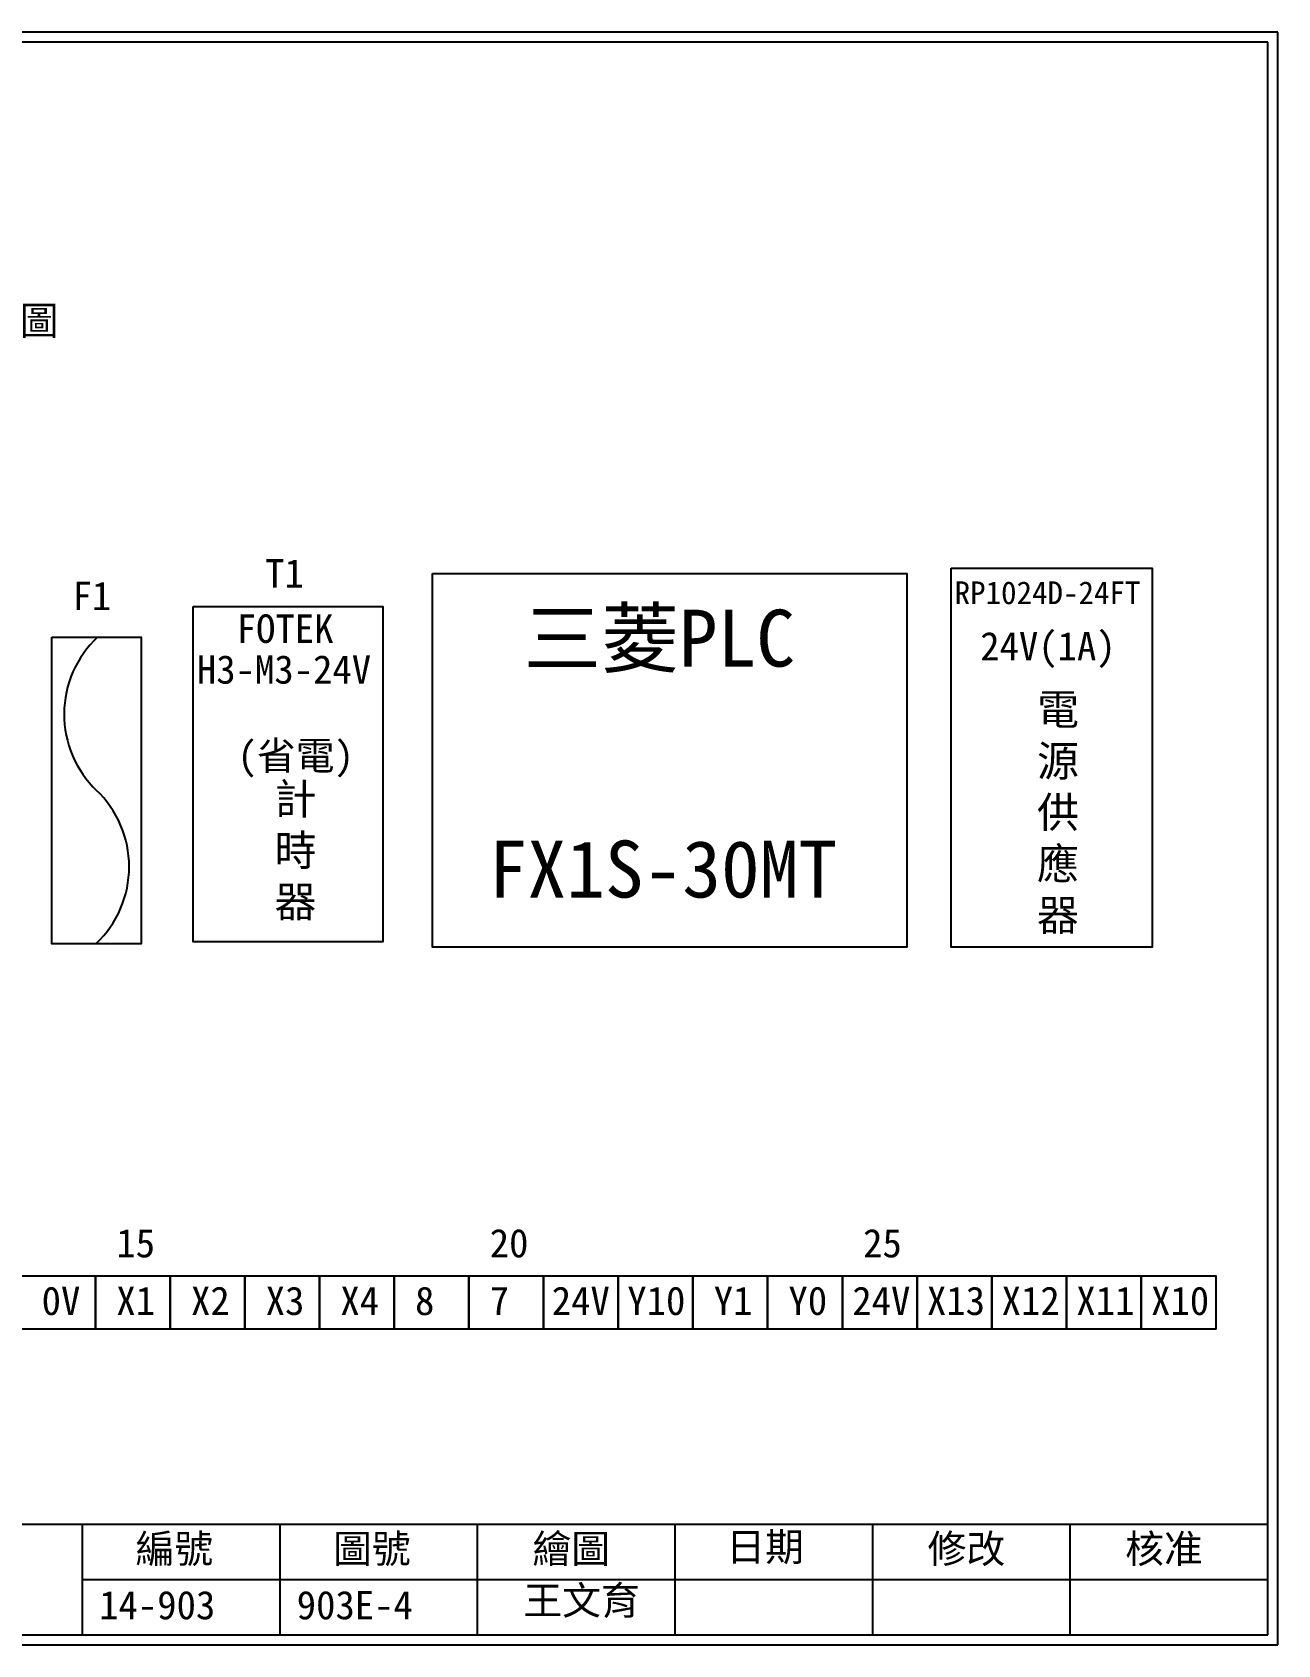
# Model space of a CAD drawing. Extents: x 325 to 612, y 3 to 207.
# Drawn here: x 454.7 to 612.3, y 3 to 207 of the extents above; entities that cross this region are included whole.
import ezdxf

# ---------------------------------------------------------------- set-up
doc = ezdxf.new("R2010")
doc.units = 0
doc.layers.add('圖框層', color=7, linetype='CONTINUOUS')
doc.layers.add('標尺寸層', color=3, linetype='CONTINUOUS')
doc.styles.add('CNS', font='romanc.shx', dxfattribs={"bigfont": 'chineset.shx'})
doc.styles.add('STSL', font='kaiu.ttf')

msp = doc.modelspace()

# ---------------------------------------------------------------- linework, layer by layer
at = {"layer": '圖框層', "color": 7}
for p, q in [((612.32, 206.97), (325.32, 206.97)), ((612.32, 3), (612.32, 206.97)), ((611.07, 205.72), (326.57, 205.72)), ((611.07, 4.25), (611.07, 205.72)), ((326.57, 18.25), (611.07, 18.25)), ((461.07, 4.25), (461.07, 18.25)), ((486.07, 4.25), (486.07, 18.25)), ((511.07, 4.25), (511.07, 18.25)), ((536.07, 4.25), (536.07, 18.25)), ((561.07, 4.25), (561.07, 18.25)), ((586.07, 4.25), (586.07, 18.25)), ((461.07, 11.25), (611.07, 11.25)), ((326.57, 4.25), (611.07, 4.25)), ((325.32, 3), (612.32, 3))]:
    msp.add_line(p, q, dxfattribs=at)
at = {"layer": '標尺寸層', "color": 7}
for points in [[(571, 139.19), (596.42, 139.19), (596.42, 91.22), (571, 91.22)], [(505.35, 138.49), (565.38, 138.49), (565.38, 91.22), (505.35, 91.22)], [(475.08, 134.34), (499.09, 134.34), (499.09, 91.91), (475.08, 91.91)], [(457.21, 130.46), (468.51, 130.46), (468.51, 91.66), (457.21, 91.66)], [(453.26, 49.65), (462.71, 49.65), (462.71, 42.9), (453.26, 42.9)], [(462.71, 49.65), (472.16, 49.65), (472.16, 42.9), (462.71, 42.9)], [(472.16, 49.65), (481.62, 49.65), (481.62, 42.9), (472.16, 42.9)], [(481.62, 49.65), (491.07, 49.65), (491.07, 42.9), (481.62, 42.9)], [(491.07, 49.65), (500.52, 49.65), (500.52, 42.9), (491.07, 42.9)], [(500.52, 49.65), (509.97, 49.65), (509.97, 42.9), (500.52, 42.9)], [(509.97, 49.65), (519.42, 49.65), (519.42, 42.9), (509.97, 42.9)], [(519.42, 49.65), (528.87, 49.65), (528.87, 42.9), (519.42, 42.9)], [(528.87, 49.65), (538.32, 49.65), (538.32, 42.9), (528.87, 42.9)], [(538.32, 49.65), (547.77, 49.65), (547.77, 42.9), (538.32, 42.9)], [(547.77, 49.65), (557.22, 49.65), (557.22, 42.9), (547.77, 42.9)], [(557.22, 49.65), (566.67, 49.65), (566.67, 42.9), (557.22, 42.9)], [(566.67, 49.65), (576.12, 49.65), (576.12, 42.9), (566.67, 42.9)], [(576.12, 49.65), (585.57, 49.65), (585.57, 42.9), (576.12, 42.9)], [(585.57, 49.65), (595.02, 49.65), (595.02, 42.9), (585.57, 42.9)], [(595.02, 49.65), (604.47, 49.65), (604.47, 42.9), (595.02, 42.9)]]:
    msp.add_lwpolyline(points, close=True, dxfattribs=at)
for centre, start, end in [((472.1, 120.7), 133.0891, 226.2283), ((453.62, 101.41), 313.4304, 46.5696)]:
    msp.add_arc(centre, 13.36, start, end, dxfattribs=at)

# ---------------------------------------------------------------- texts
at = {"layer": '圖框層', "color": 4, "style": 'STSL'}
for s, height, p in [('端子台配線圖', 3.6, (428.58, 168.7)), ('T1', 3.6, (484.19, 136.73)), ('F1', 3.6, (459.82, 133.87)), ('RP1024D-24FT', 2.88, (571.43, 134.63)), ('三菱PLC', 7.2, (516.89, 126.73)), ('FOTEK', 3.6, (480.59, 129.73)), ('24V(1A)', 3.6, (574.67, 127.51)), ('H3-M3-24V', 3.6, (475.55, 124.57)), ('(省電)', 3.6, (480.69, 113.66)), ('FX1S-30MT', 7.2, (512.48, 97.52)), ('15', 3.6, (465.35, 52)), ('20', 3.6, (512.6, 52)), ('25', 3.6, (559.85, 52)), ('0V', 3.6, (455.9, 44.71)), ('X1', 3.6, (465.35, 44.71)), ('X2', 3.6, (474.8, 44.71)), ('X3', 3.6, (484.25, 44.71)), ('X4', 3.6, (493.7, 44.71)), ('8', 3.6, (503.15, 44.71)), ('7', 3.6, (512.6, 44.71)), ('24V', 3.6, (520.45, 44.71)), ('Y10', 3.6, (530.01, 44.71)), ('Y1', 3.6, (540.95, 44.71)), ('Y0', 3.6, (550.4, 44.71)), ('24V', 3.6, (558.48, 44.71)), ('X13', 3.6, (567.93, 44.71)), ('X12', 3.6, (577.38, 44.71)), ('X11', 3.6, (586.83, 44.71)), ('X10', 3.6, (596.29, 44.71)), ('編號', 3.6, (467.78, 13.34)), ('圖號', 3.6, (492.78, 13.34)), ('繪圖', 3.6, (518.01, 13.34)), ('日期', 3.6, (542.54, 13.59)), ('修改', 3.6, (568.01, 13.34)), ('核准', 3.6, (593.01, 13.34)), ('王文育', 3.6, (516.86, 6.8)), ('14-903', 3.6, (463.18, 6.22)), ('903E-4', 3.6, (488.18, 6.22))]:
    msp.add_text(s, height=height, dxfattribs=at).set_placement(p)
at = {"layer": '標尺寸層', "color": 7, "char_height": 3.9, "width": 4.9608, "attachment_point": 1, "style": 'CNS'}
for s, insert in [('{\\fDFKai-SB|b0|i0|c136|p65;電源供應器}', (581.85, 123.25)), ('{\\fDFKai-SB|b0|i0|c136|p65;計時器}', (485.37, 111.94))]:
    msp.add_mtext(s, dxfattribs=dict(at, insert=insert))

doc.saveas('drawing.dxf')
